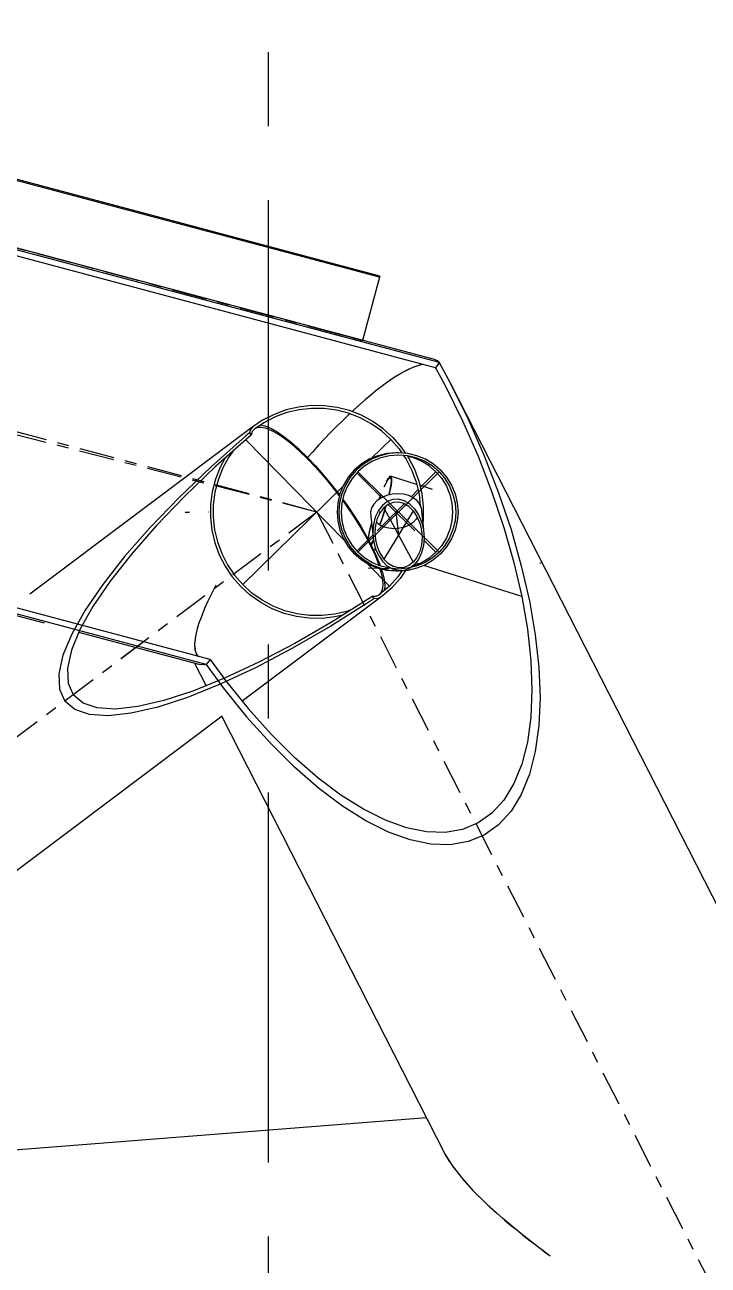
# Model space of a CAD drawing. Header units: millimetres. Extents: x 2368 to 8313, y 7493 to 11698.
# Drawn here: x 7033.7 to 7092.3, y 11152.7 to 11259.1 of the extents above; entities that cross this region are included whole.
import ezdxf

# ---------------------------------------------------------------- set-up
doc = ezdxf.new("R2010")
doc.units = ezdxf.units.MM
for name, pattern in [('CENTER', [50.8, 31.75, -6.35, 6.35, -6.35]), ('XKITLINE00', [0]), ('XKITLINE03', [6, 3, -1, 1, -1])]:
    doc.linetypes.add(name, pattern=pattern)

msp = doc.modelspace()

# ---------------------------------------------------------------- linework, layer by layer
at = {"color": 6, "linetype": 'CENTER'}
msp.add_line((7054.5882, 10907.5139), (7054.5882, 11495.735), dxfattribs=at)
at = {"color": 8, "linetype": 'XKITLINE00'}
for p, q in [((7064.0986, 11237.4567), (6914.458, 11277.366)), ((7064.1243, 11237.5533), (6914.4838, 11277.4626)), ((7069.2414, 11230.1355), (6912.4567, 11271.9501)), ((7068.907, 11229.7021), (6912.3439, 11271.4577)), ((7035.3757, 11207.776), (6905.6855, 11242.3645)), ((7049.2508, 11204.2294), (6905.7187, 11242.5095)), ((7049.5877, 11204.662), (6905.8314, 11243.002)), ((7068.8207, 11230.4016), (7027.7316, 11241.3601)), ((7064.0985, 11237.4567), (7062.6555, 11232.0458)), ((7064.1243, 11237.5533), (7064.0986, 11237.4567)), ((7069.1595, 11230.2353), (7068.8207, 11230.4016)), ((7069.1317, 11230.2543), (7069.0122, 11230.3075)), ((7069.1317, 11230.2543), (7069.1401, 11230.2448)), ((7066.2835, 11229.3995), (7065.5347, 11228.9591)), ((7066.6276, 11229.5645), (7066.2457, 11229.3773)), ((7066.9594, 11229.7236), (7066.2835, 11229.3995)), ((7067.2717, 11229.8307), (7066.9244, 11229.7068)), ((7067.5561, 11229.9282), (7066.9594, 11229.7236)), ((7067.8314, 11229.973), (7067.5244, 11229.9173)), ((7067.8687, 11229.979), (7067.5561, 11229.9282)), ((7068.9025, 11229.7033), (7068.9054, 11229.7)), ((7069.2393, 11230.1328), (7068.9054, 11229.7)), ((7068.9054, 11229.7), (7069.7395, 11228.1687)), ((7069.2414, 11230.1355), (7068.907, 11229.7021)), ((7069.1595, 11230.2353), (7069.2414, 11230.1355)), ((7069.2393, 11230.1328), (7070.1777, 11228.4099)), ((7064.7204, 11228.4067), (7064.2606, 11228.059)), ((7065.1139, 11228.6736), (7064.6786, 11228.3751)), ((7065.5347, 11228.9591), (7064.7204, 11228.4067)), ((7065.9057, 11229.1774), (7065.4947, 11228.932)), ((7069.7395, 11228.1687), (7071.2203, 11225.153)), ((7070.1777, 11228.4099), (7071.7087, 11225.2919)), ((7070.1777, 11228.4099), (7107.4757, 11155.3095)), ((7063.3549, 11227.3405), (7062.8827, 11226.9484)), ((7063.8052, 11227.7118), (7063.3549, 11227.3405)), ((7064.2606, 11228.059), (7063.8052, 11227.7118)), ((7056.0949, 11226.073), (7055.0591, 11225.6918)), ((7057.1691, 11226.3266), (7056.0949, 11226.073)), ((7057.21, 11226.0901), (7056.164, 11225.8432)), ((7058.266, 11226.4489), (7057.1691, 11226.3266)), ((7058.2781, 11226.2092), (7057.21, 11226.0901)), ((7059.3697, 11226.438), (7058.266, 11226.4489)), ((7059.3528, 11226.1986), (7058.2781, 11226.2092)), ((7060.4184, 11226.0586), (7059.3528, 11226.1986)), ((7060.464, 11226.2942), (7059.3697, 11226.438)), ((7061.4593, 11225.7911), (7060.4184, 11226.0586)), ((7061.533, 11226.0196), (7060.464, 11226.2942)), ((7062.5611, 11225.6181), (7061.533, 11226.0196)), ((7061.9201, 11226.0922), (7061.7524, 11225.9339)), ((7062.4063, 11226.5259), (7061.9201, 11226.0922)), ((7062.8827, 11226.9484), (7062.4063, 11226.5259)), ((7054.0768, 11225.1885), (7053.2435, 11224.6253)), ((7054.199, 11224.9819), (7053.3718, 11224.4228)), ((7055.0591, 11225.6918), (7054.0768, 11225.1885)), ((7055.1554, 11225.4719), (7054.199, 11224.9819)), ((7056.164, 11225.8432), (7055.1554, 11225.4719)), ((7060.9264, 11225.1513), (7060.4195, 11224.6449)), ((7061.4245, 11225.6242), (7060.9264, 11225.1513)), ((7061.5597, 11225.7519), (7061.4245, 11225.6242)), ((7062.4604, 11225.4002), (7061.4593, 11225.7911)), ((7063.4071, 11224.8914), (7062.4604, 11225.4002)), ((7063.5333, 11225.0956), (7062.5611, 11225.6181)), ((7064.4354, 11224.4597), (7063.5333, 11225.0956)), ((7071.2203, 11225.153), (7072.5624, 11222.0979)), ((7071.7087, 11225.2919), (7073.0964, 11222.1331)), ((7053.1536, 11224.5645), (7034.1169, 11210.2709)), ((7052.9443, 11224.1006), (7052.6255, 11223.8359)), ((7053.0906, 11223.9058), (7052.9375, 11223.7788)), ((7053.0452, 11224.3997), (7052.9443, 11224.1006)), ((7052.9443, 11224.1006), (7053.0906, 11223.9058)), ((7053.2403, 11224.6296), (7053.0452, 11224.3997)), ((7053.1944, 11224.2139), (7053.0906, 11223.9058)), ((7053.1624, 11224.5704), (7053.1479, 11224.5578)), ((7053.1756, 11224.5794), (7053.1624, 11224.5704)), ((7053.2403, 11224.6296), (7053.1679, 11224.5753)), ((7053.3844, 11224.4377), (7053.1944, 11224.2139)), ((7053.2688, 11224.6423), (7053.2403, 11224.6296)), ((7053.6523, 11224.5577), (7053.4121, 11224.4501)), ((7053.9942, 11224.5721), (7053.6523, 11224.5577)), ((7054.2886, 11224.674), (7053.8782, 11224.7651)), ((7054.4052, 11224.4809), (7053.9942, 11224.5721)), ((7054.7754, 11224.473), (7054.2886, 11224.674)), ((7054.8792, 11224.2852), (7054.4052, 11224.4809)), ((7055.3198, 11224.1678), (7054.7754, 11224.473)), ((7055.4093, 11223.988), (7054.8792, 11224.2852)), ((7055.9139, 11223.7627), (7055.3198, 11224.1678)), ((7055.9878, 11223.5935), (7055.4093, 11223.988)), ((7059.9113, 11224.1348), (7059.401, 11223.598)), ((7060.4195, 11224.6449), (7059.9113, 11224.1348)), ((7064.2856, 11224.2722), (7063.4071, 11224.8914)), ((7065.083, 11223.5517), (7064.2856, 11224.2722)), ((7065.2544, 11223.7197), (7064.4354, 11224.4597)), ((7052.6255, 11223.8359), (7049.6652, 11221.2025)), ((7052.9375, 11223.7788), (7050.055, 11221.2146)), ((7052.6481, 11223.5213), (7061.0595, 11214.943)), ((7056.5491, 11223.2636), (7055.9139, 11223.7627)), ((7056.6063, 11223.1076), (7055.9878, 11223.5935)), ((7057.216, 11222.6779), (7056.5491, 11223.2636)), ((7057.2557, 11222.5372), (7056.6063, 11223.1076)), ((7058.8845, 11223.0523), (7058.3789, 11222.4941)), ((7059.401, 11223.598), (7058.8845, 11223.0523)), ((7065.083, 11223.5517), (7063.434, 11221.9347)), ((7065.083, 11223.5517), (7065.7877, 11222.7403)), ((7065.2544, 11223.7197), (7065.9781, 11222.8864)), ((7065.9781, 11222.8864), (7066.3384, 11222.3533)), ((7050.8378, 11221.9109), (7050.4307, 11221.1534)), ((7051.1574, 11221.9994), (7050.6486, 11221.0528)), ((7051.5272, 11222.5242), (7051.1574, 11221.9994)), ((7057.905, 11222.0141), (7057.216, 11222.6779)), ((7057.9266, 11221.8908), (7057.2557, 11222.5372)), ((7057.905, 11222.0141), (7058.606, 11221.2818)), ((7058.3789, 11222.4941), (7057.9261, 11221.9921)), ((7057.9266, 11221.8908), (7058.6092, 11221.1778)), ((7063.2231, 11221.8469), (7062.5474, 11221.4303)), ((7063.4141, 11221.8469), (7062.7304, 11221.4303)), ((7063.9552, 11222.1519), (7063.2231, 11221.8469)), ((7064.155, 11222.1519), (7063.4141, 11221.8469)), ((7064.214, 11221.9712), (7063.5009, 11221.6776)), ((7064.7257, 11222.338), (7063.9552, 11222.1519)), ((7064.9347, 11222.338), (7064.155, 11222.1519)), ((7064.9646, 11222.1503), (7064.214, 11221.9712)), ((7065.5157, 11222.4005), (7064.7257, 11222.338)), ((7065.7341, 11222.4005), (7064.9347, 11222.338)), ((7065.7341, 11222.2105), (7064.9646, 11222.1503)), ((7065.7341, 11222.4005), (7065.5157, 11222.4005)), ((7065.6243, 11222.3919), (7065.5157, 11222.4005)), ((7066.1814, 11222.1578), (7065.6243, 11222.2019)), ((7066.5335, 11222.338), (7065.7341, 11222.4005)), ((7066.5036, 11222.1503), (7065.7341, 11222.2105)), ((7065.7877, 11222.7403), (7066.0331, 11222.3771)), ((7066.1687, 11222.1765), (7066.3895, 11221.8498)), ((7066.3895, 11221.8498), (7066.8796, 11220.8933)), ((7066.474, 11222.1527), (7066.4756, 11222.1503)), ((7067.2542, 11221.9712), (7066.5036, 11222.1503)), ((7066.5122, 11222.0962), (7066.5961, 11221.972)), ((7067.0179, 11221.9712), (7066.5145, 11222.0928)), ((7067.3132, 11222.1519), (7066.5335, 11222.338)), ((7066.5961, 11221.972), (7067.0994, 11220.9897)), ((7067.7226, 11221.6776), (7067.0179, 11221.9712)), ((7067.9673, 11221.6776), (7067.2542, 11221.9712)), ((7068.0541, 11221.8469), (7067.3132, 11222.1519)), ((7068.7378, 11221.4303), (7068.0541, 11221.8469)), ((7072.5624, 11222.0979), (7073.7529, 11219.0328)), ((7073.0964, 11222.1331), (7074.3273, 11218.964)), ((7049.6652, 11221.2025), (7046.9214, 11218.5759)), ((7050.055, 11221.2146), (7047.3832, 11218.6569)), ((7050.4307, 11221.1534), (7050.0292, 11220.1253)), ((7050.6486, 11221.0528), (7050.2576, 11220.0517)), ((7058.606, 11221.2818), (7059.3088, 11220.4918)), ((7058.6092, 11221.1778), (7059.2936, 11220.4085)), ((7061.9448, 11220.9126), (7061.4302, 11220.3065)), ((7062.1207, 11220.9126), (7061.5999, 11220.3065)), ((7062.2558, 11220.7783), (7061.7545, 11220.1948)), ((7062.5474, 11221.4303), (7061.9448, 11220.9126)), ((7062.7304, 11221.4303), (7062.1207, 11220.9126)), ((7062.1736, 11220.6825), (7064.2966, 11218.5469)), ((7062.8428, 11221.2766), (7062.2558, 11220.7783)), ((7069.2124, 11213.8628), (7062.2558, 11220.7783)), ((7069.2124, 11220.7783), (7062.2558, 11213.8628)), ((7063.5009, 11221.6776), (7062.8428, 11221.2766)), ((7066.8796, 11220.8933), (7067.2508, 11219.8847)), ((7067.0994, 11220.9897), (7067.4807, 11219.9539)), ((7068.9531, 11220.7783), (7067.6059, 11219.4232)), ((7068.373, 11221.2766), (7067.7226, 11221.6776)), ((7068.6254, 11221.2766), (7067.9673, 11221.6776)), ((7068.9531, 11220.7783), (7068.373, 11221.2766)), ((7069.2124, 11220.7783), (7068.6254, 11221.2766)), ((7069.3475, 11220.9126), (7068.7378, 11221.4303)), ((7068.9531, 11220.7783), (7069.4485, 11220.1948)), ((7069.2124, 11220.7783), (7069.7137, 11220.1948)), ((7069.3475, 11220.9126), (7069.8683, 11220.3065)), ((7050.0292, 11220.1253), (7049.7546, 11219.0563)), ((7050.2576, 11220.0517), (7049.9902, 11219.0107)), ((7059.2936, 11220.4085), (7059.9696, 11219.5942)), ((7059.3088, 11220.4918), (7060.0031, 11219.6555)), ((7060.0031, 11219.6555), (7060.6788, 11218.7852)), ((7061.0161, 11219.6268), (7060.7129, 11218.8903)), ((7061.1809, 11219.6268), (7060.8741, 11218.8903)), ((7061.4302, 11220.3065), (7061.0161, 11219.6268)), ((7061.5999, 11220.3065), (7061.1809, 11219.6268)), ((7061.7545, 11220.1948), (7061.3512, 11219.5406)), ((7064.6453, 11219.7778), (7064.484, 11219.441)), ((7064.7975, 11220.045), (7064.6453, 11219.7778)), ((7064.8316, 11220.1777), (7064.6764, 11219.905)), ((7064.9228, 11220.2075), (7064.7975, 11220.045)), ((7064.963, 11220.3481), (7064.8316, 11220.1777)), ((7065.0163, 11220.2591), (7064.9228, 11220.2075)), ((7065.061, 11220.4022), (7064.963, 11220.3481)), ((7065.0163, 11220.2591), (7065.0745, 11220.1978)), ((7065.0775, 11219.7501), (7065.0222, 11219.3809)), ((7067.2958, 11219.6941), (7065.061, 11220.4022)), ((7065.061, 11220.4022), (7065.1221, 11220.3379)), ((7065.1252, 11219.8684), (7065.0672, 11219.4812)), ((7065.0745, 11220.1978), (7065.0952, 11220.0259)), ((7065.0952, 11220.0259), (7065.0775, 11219.7501)), ((7065.1221, 11220.3379), (7065.1438, 11220.1577)), ((7065.1438, 11220.1577), (7065.1252, 11219.8684)), ((7067.2508, 11219.8847), (7067.4978, 11218.8387)), ((7067.4807, 11219.9539), (7067.7343, 11218.8797)), ((7069.4485, 11220.1948), (7069.847, 11219.5406)), ((7069.7137, 11220.1948), (7070.117, 11219.5406)), ((7069.8683, 11220.3065), (7070.2873, 11219.6268)), ((7070.2873, 11219.6268), (7070.5941, 11218.8903)), ((7046.9214, 11218.5759), (7044.434, 11215.9942)), ((7047.3832, 11218.6569), (7044.9611, 11216.143)), ((7049.7546, 11219.0563), (7049.6108, 11217.962)), ((7049.9902, 11219.0107), (7049.8502, 11217.9452)), ((7060.9727, 11219.5213), (7052.3735, 11211.0894)), ((7059.9696, 11219.5942), (7060.6276, 11218.7467)), ((7060.7129, 11218.8903), (7060.5279, 11218.1152)), ((7060.6276, 11218.7467), (7060.666, 11218.6939)), ((7060.6788, 11218.7852), (7060.6855, 11218.7759)), ((7060.8741, 11218.8903), (7060.6869, 11218.1152)), ((7061.0558, 11218.8316), (7060.8756, 11218.0855)), ((7061.3512, 11219.5406), (7061.0558, 11218.8316)), ((7064.2059, 11218.7699), (7064.0897, 11218.4683)), ((7064.7209, 11218.7297), (7064.2883, 11218.5433)), ((7065.1933, 11218.8453), (7064.7209, 11218.7297)), ((7064.9313, 11218.9325), (7064.8925, 11218.7717)), ((7064.9719, 11219.011), (7064.9156, 11218.7773)), ((7065.0222, 11219.3809), (7064.9313, 11218.9325)), ((7065.0672, 11219.4812), (7064.9719, 11219.011)), ((7065.6819, 11218.8846), (7065.1933, 11218.8453)), ((7066.1622, 11218.8453), (7065.6819, 11218.8846)), ((7066.6101, 11218.7297), (7066.1622, 11218.8453)), ((7067.0031, 11218.5433), (7066.6101, 11218.7297)), ((7067.407, 11219.2231), (7066.8183, 11218.6309)), ((7067.4978, 11218.8387), (7067.6088, 11217.8427)), ((7068.6667, 11219.2597), (7067.5619, 11219.6098)), ((7067.7343, 11218.8797), (7067.8565, 11217.7828)), ((7069.847, 11219.5406), (7070.1389, 11218.8316)), ((7070.117, 11219.5406), (7070.4124, 11218.8316)), ((7070.1389, 11218.8316), (7070.317, 11218.0855)), ((7070.4124, 11218.8316), (7070.5926, 11218.0855)), ((7070.5941, 11218.8903), (7070.7813, 11218.1152)), ((7073.7529, 11219.0328), (7074.7804, 11215.9872)), ((7074.3273, 11218.964), (7075.3896, 11215.8151)), ((7049.6108, 11217.962), (7049.5999, 11216.8583)), ((7049.8502, 11217.9452), (7049.8396, 11216.8705)), ((7060.5279, 11218.1152), (7060.4657, 11217.3205)), ((7060.6869, 11218.1152), (7060.624, 11217.3205)), ((7060.8756, 11218.0855), (7060.8151, 11217.3205)), ((7060.9335, 11218.3253), (7061.2579, 11217.8784)), ((7060.9533, 11218.4071), (7061.3261, 11217.8935)), ((7061.2579, 11217.8784), (7061.8513, 11217.002)), ((7061.3261, 11217.8935), (7061.9355, 11216.9934)), ((7063.4302, 11217.6683), (7063.3386, 11217.3202)), ((7063.6263, 11217.999), (7063.4302, 11217.6683)), ((7063.9172, 11218.2956), (7063.6263, 11217.999)), ((7066.2155, 11218.0245), (7063.8971, 11215.6923)), ((7064.2883, 11218.5433), (7063.9172, 11218.2956)), ((7064.3605, 11217.8905), (7064.0117, 11217.4422)), ((7064.0897, 11218.4683), (7064.063, 11218.3929)), ((7064.4734, 11217.6815), (7064.1533, 11217.27)), ((7064.7782, 11218.2114), (7064.3605, 11217.8905)), ((7064.8568, 11217.976), (7064.4734, 11217.6815)), ((7064.4734, 11217.6815), (7066.9947, 11213.0137)), ((7064.6401, 11217.8096), (7064.4863, 11217.2959)), ((7064.6652, 11217.8288), (7064.5052, 11217.2947)), ((7065.2439, 11218.3887), (7064.7782, 11218.2114)), ((7065.2842, 11218.1387), (7064.8568, 11217.976)), ((7064.8621, 11217.978), (7067.1344, 11215.6923)), ((7065.7341, 11218.4135), (7065.2439, 11218.3887)), ((7065.7341, 11218.1615), (7065.2842, 11218.1387)), ((7066.2243, 11218.2845), (7065.7341, 11218.4135)), ((7066.184, 11218.0431), (7065.7341, 11218.1615)), ((7066.6114, 11217.7896), (7066.184, 11218.0431)), ((7066.6899, 11218.0083), (7066.2243, 11218.2845)), ((7066.9947, 11217.4136), (7066.6114, 11217.7896)), ((7067.1076, 11217.5986), (7066.6899, 11218.0083)), ((7067.3215, 11218.2956), (7067.0031, 11218.5433)), ((7067.1076, 11217.5986), (7067.4565, 11217.0761)), ((7067.3215, 11218.2956), (7067.5493, 11217.999)), ((7067.5493, 11217.999), (7067.6752, 11217.6683)), ((7067.6752, 11217.6683), (7067.8819, 11215.8016)), ((7067.8565, 11217.7828), (7067.8457, 11216.6791)), ((7070.317, 11218.0855), (7070.3769, 11217.3205)), ((7070.5926, 11218.0855), (7070.6531, 11217.3205)), ((7070.7813, 11218.1152), (7070.8442, 11217.3205)), ((7049.5999, 11216.8583), (7049.7222, 11215.7614)), ((7049.8396, 11216.8705), (7049.9587, 11215.8023)), ((7060.4657, 11217.3205), (7060.5279, 11216.5259)), ((7060.5279, 11216.5259), (7060.7129, 11215.7507)), ((7060.624, 11217.3205), (7060.6869, 11216.5259)), ((7060.6869, 11216.5259), (7060.8741, 11215.7507)), ((7060.8151, 11217.3205), (7060.8756, 11216.5556)), ((7060.8756, 11216.5556), (7061.0558, 11215.8094)), ((7061.8513, 11217.002), (7062.3991, 11216.1303)), ((7061.9355, 11216.9934), (7062.4981, 11216.0982)), ((7063.3386, 11217.3202), (7063.3562, 11216.9721)), ((7063.3562, 11216.9721), (7063.5863, 11214.8936)), ((7063.7493, 11216.8888), (7063.5863, 11216.2581)), ((7064.0117, 11217.4422), (7063.7493, 11216.8888)), ((7063.9124, 11216.7621), (7063.7629, 11216.1832)), ((7063.8336, 11216.4572), (7063.8584, 11216.425)), ((7064.1506, 11216.1977), (7063.8584, 11216.425)), ((7064.1533, 11217.27), (7063.9124, 11216.7621)), ((7064.2995, 11216.7232), (7064.1216, 11216.2202)), ((7064.3094, 11216.6941), (7064.1374, 11216.2079)), ((7064.4863, 11217.2959), (7064.2995, 11216.7232)), ((7064.5052, 11217.2947), (7064.3094, 11216.6941)), ((7066.9947, 11217.4136), (7064.4734, 11213.2816)), ((7066.9828, 11216.425), (7066.6422, 11216.1977)), ((7067.2498, 11216.6972), (7066.9828, 11216.425)), ((7066.9947, 11217.4136), (7067.3149, 11216.9341)), ((7067.3466, 11216.8605), (7067.2498, 11216.6972)), ((7067.3149, 11216.9341), (7067.5558, 11216.3749)), ((7067.4565, 11217.0761), (7067.7189, 11216.4669)), ((7067.7189, 11216.4669), (7067.8819, 11215.8016)), ((7067.8457, 11216.6791), (7067.8126, 11216.4272)), ((7070.317, 11216.5556), (7070.1389, 11215.8094)), ((7070.3769, 11217.3205), (7070.317, 11216.5556)), ((7070.5926, 11216.5556), (7070.4124, 11215.8094)), ((7070.6531, 11217.3205), (7070.5926, 11216.5556)), ((7070.7813, 11216.5259), (7070.5941, 11215.7507)), ((7070.8442, 11217.3205), (7070.7813, 11216.5259)), ((7044.434, 11215.9942), (7042.2394, 11213.4952)), ((7044.9611, 11216.143), (7042.8241, 11213.7096)), ((7049.7222, 11215.7614), (7049.9758, 11214.6872)), ((7049.9587, 11215.8023), (7050.2056, 11214.7564)), ((7060.7129, 11215.7507), (7061.0161, 11215.0143)), ((7060.8741, 11215.7507), (7061.1809, 11215.0143)), ((7061.0558, 11215.8094), (7061.3512, 11215.1005)), ((7062.3991, 11216.1303), (7062.8935, 11215.2759)), ((7062.4981, 11216.0982), (7063.0058, 11215.2207)), ((7063.2228, 11215.6307), (7063.1275, 11215.1605)), ((7063.2634, 11215.7092), (7063.1725, 11215.2609)), ((7063.3517, 11216.1659), (7063.2228, 11215.6307)), ((7063.3864, 11216.2195), (7063.2634, 11215.7092)), ((7063.4184, 11216.4109), (7063.3517, 11216.1659)), ((7063.4242, 11216.3585), (7063.3864, 11216.2195)), ((7063.5863, 11216.2581), (7063.5311, 11215.5817)), ((7063.5311, 11215.5817), (7063.5863, 11214.8936)), ((7063.7629, 11216.1832), (7063.7122, 11215.5625)), ((7063.7122, 11215.5625), (7063.7629, 11214.931)), ((7064.5113, 11216.0266), (7064.1506, 11216.1977)), ((7064.9223, 11215.9204), (7064.5113, 11216.0266)), ((7065.3631, 11215.8844), (7064.9223, 11215.9204)), ((7065.8116, 11215.9204), (7065.3631, 11215.8844)), ((7066.2452, 11216.0266), (7065.8116, 11215.9204)), ((7066.6422, 11216.1977), (7066.2452, 11216.0266)), ((7067.5558, 11216.3749), (7067.7053, 11215.7643)), ((7067.7053, 11215.7643), (7067.756, 11215.1328)), ((7067.8819, 11215.8016), (7067.9371, 11215.1135)), ((7070.1389, 11215.8094), (7069.847, 11215.1005)), ((7070.4124, 11215.8094), (7070.117, 11215.1005)), ((7070.5941, 11215.7507), (7070.2873, 11215.0143)), ((7074.7804, 11215.9872), (7075.6349, 11212.9905)), ((7075.3896, 11215.8151), (7076.2731, 11212.7168)), ((7049.9758, 11214.6872), (7050.357, 11213.6514)), ((7050.2056, 11214.7564), (7050.5768, 11213.7478)), ((7061.0161, 11215.0143), (7061.4302, 11214.3346)), ((7061.1809, 11215.0143), (7061.5999, 11214.3346)), ((7061.3512, 11215.1005), (7061.7545, 11214.4463)), ((7061.4302, 11214.3346), (7061.9448, 11213.7284)), ((7061.5999, 11214.3346), (7062.1207, 11213.7284)), ((7061.7545, 11214.4463), (7062.2558, 11213.8628)), ((7063.5379, 11215.331), (7062.1736, 11213.9585)), ((7062.8935, 11215.2759), (7063.3271, 11214.4513)), ((7063.0058, 11215.2207), (7063.4511, 11214.3739)), ((7063.1275, 11215.1605), (7063.1075, 11215.0273)), ((7063.1725, 11215.2609), (7063.1309, 11214.9829)), ((7063.3271, 11214.4513), (7063.6936, 11213.6685)), ((7063.3972, 11214.5967), (7063.3596, 11214.5479)), ((7063.5227, 11214.7443), (7063.3842, 11214.5011)), ((7063.5494, 11214.864), (7063.3972, 11214.5967)), ((7063.4511, 11214.3739), (7063.8275, 11213.5701)), ((7063.589, 11214.8828), (7063.5227, 11214.7443)), ((7063.5821, 11214.9322), (7063.5494, 11214.864)), ((7063.5863, 11214.8936), (7063.7493, 11214.2283)), ((7063.7629, 11214.931), (7063.9124, 11214.3203)), ((7063.9124, 11214.3203), (7064.1533, 11213.7612)), ((7067.7053, 11214.512), (7067.5558, 11213.9332)), ((7067.756, 11215.1328), (7067.7053, 11214.512)), ((7067.8819, 11214.4372), (7067.7189, 11213.8065)), ((7067.9371, 11215.1135), (7067.8819, 11214.4372)), ((7067.9198, 11214.9022), (7068.9531, 11213.8628)), ((7069.4485, 11214.4463), (7068.9531, 11213.8628)), ((7069.7137, 11214.4463), (7069.2124, 11213.8628)), ((7069.8683, 11214.3346), (7069.3475, 11213.7284)), ((7069.847, 11215.1005), (7069.4485, 11214.4463)), ((7070.117, 11215.1005), (7069.7137, 11214.4463)), ((7070.2873, 11215.0143), (7069.8683, 11214.3346)), ((7042.2394, 11213.4952), (7040.3694, 11211.1152)), ((7042.8241, 11213.7096), (7041.0033, 11211.3921)), ((7050.357, 11213.6514), (7050.8603, 11212.6691)), ((7050.5768, 11213.7478), (7051.0669, 11212.7913)), ((7062.5474, 11213.2107), (7061.9448, 11213.7284)), ((7062.7304, 11213.2107), (7062.1207, 11213.7284)), ((7062.8428, 11213.3644), (7062.2558, 11213.8628)), ((7063.5009, 11212.9635), (7062.8428, 11213.3644)), ((7063.841, 11214.0154), (7063.5802, 11214.098)), ((7063.6936, 11213.6685), (7063.9877, 11212.939)), ((7063.7493, 11214.2283), (7064.0117, 11213.6191)), ((7063.8275, 11213.5701), (7064.1295, 11212.8209)), ((7064.0117, 11213.6191), (7064.3605, 11213.0966)), ((7064.1533, 11213.7612), (7064.4734, 11213.2816)), ((7064.8568, 11212.9057), (7064.4734, 11213.2816)), ((7067.3149, 11213.4252), (7066.9947, 11213.0137)), ((7067.4565, 11213.2531), (7067.1076, 11212.8047)), ((7067.5558, 11213.9332), (7067.3149, 11213.4252)), ((7067.7189, 11213.8065), (7067.4565, 11213.2531)), ((7068.373, 11213.3644), (7067.7226, 11212.9635)), ((7068.6254, 11213.3644), (7067.9673, 11212.9635)), ((7068.9531, 11213.8628), (7068.373, 11213.3644)), ((7069.2124, 11213.8628), (7068.6254, 11213.3644)), ((7069.3475, 11213.7284), (7068.7378, 11213.2107)), ((7050.8603, 11212.6691), (7051.4783, 11211.7547)), ((7051.0669, 11212.7913), (7051.6687, 11211.9008)), ((7063.2231, 11212.7942), (7062.5474, 11213.2107)), ((7063.4141, 11212.7942), (7062.7304, 11213.2107)), ((7063.08, 11212.8824), (7064.9593, 11210.9658)), ((7063.9552, 11212.4892), (7063.2231, 11212.7942)), ((7064.155, 11212.4892), (7063.4141, 11212.7942)), ((7064.214, 11212.6699), (7063.5009, 11212.9635)), ((7064.7257, 11212.3031), (7063.9552, 11212.4892)), ((7063.9877, 11212.939), (7064.0541, 11212.7357)), ((7064.1295, 11212.8209), (7064.1734, 11212.6866)), ((7064.15, 11212.4421), (7064.2051, 11212.2734)), ((7064.9347, 11212.3031), (7064.155, 11212.4892)), ((7064.2051, 11212.2734), (7064.3427, 11211.6814)), ((7064.9646, 11212.4907), (7064.214, 11212.6699)), ((7064.2621, 11212.4151), (7064.3528, 11212.1373)), ((7064.7782, 11212.687), (7064.3605, 11213.0966)), ((7065.5157, 11212.2405), (7064.7257, 11212.3031)), ((7065.2439, 11212.4108), (7064.7782, 11212.687)), ((7065.2842, 11212.6521), (7064.8568, 11212.9057)), ((7065.7341, 11212.2405), (7064.9347, 11212.3031)), ((7065.7341, 11212.4305), (7064.9646, 11212.4907)), ((7065.7341, 11212.2818), (7065.2439, 11212.4108)), ((7065.7341, 11212.5338), (7065.2842, 11212.6521)), ((7065.6243, 11212.2491), (7065.5157, 11212.2405)), ((7065.7341, 11212.2405), (7065.5157, 11212.2405)), ((7066.0328, 11212.2639), (7065.6799, 11211.7632)), ((7066.184, 11212.5565), (7065.7341, 11212.5338)), ((7066.5036, 11212.4907), (7065.7341, 11212.4305)), ((7066.2243, 11212.3066), (7065.7341, 11212.2818)), ((7066.5335, 11212.3031), (7065.7341, 11212.2405)), ((7066.343, 11212.2882), (7065.8674, 11211.6133)), ((7066.6114, 11212.7192), (7066.184, 11212.5565)), ((7066.6899, 11212.4838), (7066.2243, 11212.3066)), ((7067.2542, 11212.6699), (7066.5036, 11212.4907)), ((7067.3132, 11212.4892), (7066.5335, 11212.3031)), ((7066.9947, 11213.0137), (7066.6114, 11212.7192)), ((7067.1076, 11212.8047), (7066.6899, 11212.4838)), ((7067.0179, 11212.6699), (7066.8928, 11212.6397)), ((7067.7226, 11212.9635), (7067.0179, 11212.6699)), ((7067.4799, 11212.8624), (7067.2172, 11212.9456)), ((7067.9673, 11212.9635), (7067.2542, 11212.6699)), ((7068.0541, 11212.7942), (7067.3132, 11212.4892)), ((7076.3093, 11210.0646), (7067.8979, 11212.7299)), ((7068.7378, 11213.2107), (7068.0541, 11212.7942)), ((7075.6349, 11212.9905), (7076.3081, 11210.0715)), ((7076.2731, 11212.7168), (7076.9692, 11209.6988)), ((7040.3694, 11211.1152), (7038.8515, 11208.889)), ((7041.0033, 11211.3921), (7039.5252, 11209.2243)), ((7051.4783, 11211.7547), (7052.2021, 11210.9214)), ((7051.6687, 11211.9008), (7052.3735, 11211.0894)), ((7064.3427, 11211.6814), (7064.3983, 11211.1717)), ((7064.3528, 11212.1373), (7064.4941, 11211.5294)), ((7064.3983, 11211.1717), (7064.3714, 11210.7516)), ((7064.4941, 11211.5294), (7064.5513, 11211.0058)), ((7065.6799, 11211.7632), (7064.9593, 11210.9658)), ((7065.8674, 11211.6133), (7065.1274, 11210.7944)), ((7049.8989, 11210.6992), (7049.5535, 11210.0247)), ((7050.0794, 11211.0487), (7049.8989, 11210.6992)), ((7053.021, 11210.1814), (7052.2021, 11210.9214)), ((7053.1709, 11210.3689), (7052.3735, 11211.0894)), ((7053.9231, 11209.5455), (7053.021, 11210.1814)), ((7054.0493, 11209.7497), (7053.1709, 11210.3689)), ((7063.4794, 11210.0697), (7063.3147, 11209.9582)), ((7063.8042, 11210.0834), (7063.4794, 11210.0697)), ((7063.4794, 11210.0697), (7063.6256, 11209.8749)), ((7064.0721, 11210.2034), (7063.8042, 11210.0834)), ((7064.1479, 11210.261), (7064.0443, 11210.191)), ((7064.2621, 11210.4272), (7064.0847, 11210.2183)), ((7064.9593, 11210.9658), (7064.1479, 11210.261)), ((7064.2941, 11210.0707), (7064.2129, 11210.0158)), ((7064.3714, 11210.7516), (7064.2621, 11210.4272)), ((7065.1274, 11210.7944), (7064.2941, 11210.0707)), ((7064.5513, 11211.0058), (7064.5244, 11210.588)), ((7076.3081, 11210.0715), (7076.7937, 11207.2583)), ((7039.5252, 11209.2243), (7038.4115, 11207.2379)), ((7049.1008, 11209.0415), (7048.9756, 11208.7303)), ((7049.3935, 11209.6797), (7049.1008, 11209.0415)), ((7049.5535, 11210.0247), (7049.3935, 11209.6797)), ((7064.2162, 11210.0115), (7052.3329, 11201.089)), ((7054.8954, 11209.023), (7053.9231, 11209.5455)), ((7054.996, 11209.2409), (7054.0493, 11209.7497)), ((7055.9235, 11208.6215), (7054.8954, 11209.023)), ((7055.9971, 11208.85), (7054.996, 11209.2409)), ((7063.2825, 11209.6426), (7059.9279, 11207.5344)), ((7063.3147, 11209.9582), (7060.0482, 11207.9054)), ((7063.6256, 11209.8749), (7063.2825, 11209.6426)), ((7063.941, 11209.8883), (7063.6256, 11209.8749)), ((7064.2162, 11210.0115), (7063.941, 11209.8883)), ((7064.2291, 11210.0268), (7064.2162, 11210.0115)), ((7076.9692, 11209.6988), (7077.4713, 11206.7902)), ((7038.8515, 11208.889), (7037.7077, 11206.849)), ((7048.7411, 11208.1383), (7048.6498, 11207.8605)), ((7048.9756, 11208.7303), (7048.7411, 11208.1383)), ((7056.9925, 11208.3469), (7055.9235, 11208.6215)), ((7057.038, 11208.5825), (7055.9971, 11208.85)), ((7058.0868, 11208.2031), (7056.9925, 11208.3469)), ((7058.1036, 11208.4425), (7057.038, 11208.5825)), ((7059.1904, 11208.1922), (7058.0868, 11208.2031)), ((7059.1783, 11208.4319), (7058.1036, 11208.4425)), ((7060.2464, 11208.551), (7059.1783, 11208.4319)), ((7060.2874, 11208.3145), (7059.1904, 11208.1922)), ((7061.2924, 11208.7979), (7060.2464, 11208.551)), ((7060.9471, 11208.4703), (7060.2874, 11208.3145)), ((7061.7174, 11208.9543), (7061.2924, 11208.7979)), ((7037.7077, 11206.849), (7036.9547, 11205.025)), ((7038.4115, 11207.2379), (7037.6782, 11205.4618)), ((7048.6357, 11204.2395), (7038.3105, 11206.9933)), ((7048.42, 11207.0791), (7048.313, 11206.606)), ((7048.4776, 11207.3239), (7048.3172, 11206.6433)), ((7048.6498, 11207.8605), (7048.4776, 11207.3239)), ((7059.9279, 11207.5344), (7056.6401, 11205.6323)), ((7060.0482, 11207.9054), (7056.8467, 11206.0531)), ((7076.7937, 11207.2583), (7077.087, 11204.5781)), ((7048.3172, 11206.6433), (7048.2468, 11206.022)), ((7048.2468, 11206.022), (7048.2774, 11205.5095)), ((7048.289, 11206.3945), (7048.2487, 11205.9914)), ((7048.2592, 11205.8142), (7048.2851, 11205.4859)), ((7056.8467, 11206.0531), (7053.757, 11204.4285)), ((7077.4713, 11206.7902), (7077.7745, 11204.019)), ((7036.9547, 11205.025), (7036.6035, 11203.4436)), ((7037.6782, 11205.4618), (7037.3363, 11203.9219)), ((7048.2774, 11205.5095), (7048.4086, 11205.1107)), ((7048.3315, 11205.3448), (7048.422, 11205.0943)), ((7048.4086, 11205.1107), (7048.417, 11205.1005)), ((7048.422, 11205.0943), (7048.5494, 11204.939)), ((7048.5061, 11204.9918), (7048.5539, 11204.9378)), ((7056.6401, 11205.6323), (7053.4671, 11203.9638)), ((7037.3363, 11203.9219), (7037.3905, 11202.6407)), ((7048.2413, 11204.3447), (7049.2277, 11202.4115)), ((7049.0718, 11204.1992), (7048.6357, 11204.2395)), ((7048.6725, 11204.2318), (7048.6602, 11204.2373)), ((7048.831, 11204.2215), (7048.6725, 11204.2318)), ((7049.2516, 11204.2284), (7049.0718, 11204.1992)), ((7049.117, 11204.2028), (7049.1007, 11204.2039)), ((7049.2523, 11204.2273), (7049.117, 11204.2028)), ((7049.5871, 11204.6612), (7049.2523, 11204.2273)), ((7049.2523, 11204.2273), (7050.7079, 11202.2351)), ((7049.5877, 11204.662), (7049.2534, 11204.2287)), ((7049.5871, 11204.6612), (7050.9084, 11202.8527)), ((7053.4671, 11203.9638), (7050.455, 11202.5534)), ((7053.757, 11204.4285), (7050.824, 11203.0551)), ((7077.087, 11204.5781), (7077.185, 11202.0566)), ((7077.7745, 11204.019), (7077.8758, 11201.4119)), ((7036.6035, 11203.4436), (7036.6593, 11202.1278)), ((7037.3905, 11202.6407), (7037.8402, 11201.6369)), ((7050.824, 11203.0551), (7048.0906, 11201.9531)), ((7050.9084, 11202.8527), (7052.847, 11200.4525)), ((7036.6593, 11202.1278), (7037.1211, 11201.0969)), ((7038.6788, 11200.925), (7037.8402, 11201.6369)), ((7048.0906, 11201.9531), (7045.5965, 11201.1384)), ((7050.455, 11202.5534), (7047.6478, 11201.4216)), ((7050.7079, 11202.2351), (7052.7123, 11199.7535)), ((7077.185, 11202.0566), (7077.087, 11199.7181)), ((7037.9823, 11200.3658), (7037.1211, 11201.0969)), ((7039.894, 11200.5155), (7038.6788, 11200.925)), ((7041.4682, 11200.4143), (7039.894, 11200.5155)), ((7043.3783, 11200.623), (7041.4682, 11200.4143)), ((7045.0866, 11200.585), (7042.8085, 11200.0557)), ((7045.5965, 11201.1384), (7043.3783, 11200.623)), ((7047.6478, 11201.4216), (7045.0866, 11200.585)), ((7077.8758, 11201.4119), (7077.7745, 11198.9941)), ((7050.6098, 11199.7952), (6991.8447, 11155.6716)), ((7039.2303, 11199.9453), (7037.9823, 11200.3658)), ((7040.8469, 11199.8414), (7039.2303, 11199.9453)), ((7042.8085, 11200.0557), (7040.8469, 11199.8414)), ((7050.5757, 11199.7696), (7069.75, 11162.1898)), ((7052.7123, 11199.7535), (7054.7562, 11197.477)), ((7052.847, 11200.4525), (7054.8239, 11198.2508)), ((7077.087, 11199.7181), (7076.7937, 11197.5851)), ((7077.7745, 11198.9941), (7077.4713, 11196.7888)), ((7056.82, 11195.4277), (7054.7562, 11197.477)), ((7056.82, 11196.2687), (7054.8239, 11198.2508)), ((7076.7937, 11197.5851), (7076.3081, 11195.6782)), ((7058.8162, 11194.5254), (7056.82, 11196.2687)), ((7077.4713, 11196.7888), (7076.9692, 11194.8172)), ((7058.8839, 11193.6253), (7056.82, 11195.4277)), ((7076.3081, 11195.6782), (7075.6348, 11194.0158)), ((7060.7931, 11193.0376), (7058.8162, 11194.5254)), ((7076.9692, 11194.8172), (7076.2731, 11193.0984)), ((7060.9278, 11192.087), (7058.8839, 11193.6253)), ((7062.7317, 11191.8197), (7060.7931, 11193.0376)), ((7075.6348, 11194.0158), (7074.7804, 11192.6138)), ((7076.2731, 11193.0984), (7075.3896, 11191.6488)), ((7062.9322, 11190.8278), (7060.9278, 11192.087)), ((7074.7804, 11192.6138), (7073.7529, 11191.4858)), ((7064.6134, 11190.8834), (7062.7317, 11191.8197)), ((7066.42, 11190.2377), (7064.6134, 11190.8834)), ((7073.7529, 11191.4858), (7072.5624, 11190.6425)), ((7075.3896, 11191.6488), (7074.3273, 11190.4825)), ((7064.8777, 11189.8598), (7062.9322, 11190.8278)), ((7066.7457, 11189.1922), (7064.8777, 11189.8598)), ((7068.1342, 11189.8889), (7066.42, 11190.2377)), ((7069.7395, 11189.8402), (7068.1342, 11189.8889)), ((7071.2203, 11190.0923), (7069.7395, 11189.8402)), ((7072.5624, 11190.6425), (7071.2203, 11190.0923)), ((7074.3273, 11190.4825), (7073.0964, 11189.6107)), ((7068.518, 11188.8315), (7066.7457, 11189.1922)), ((7070.1777, 11188.7812), (7068.518, 11188.8315)), ((7071.7087, 11189.0418), (7070.1777, 11188.7812)), ((7073.0964, 11189.6107), (7071.7087, 11189.0418)), ((7068.1419, 11165.3416), (6997.3668, 11159.8179)), ((7069.75, 11162.1898), (7070.3341, 11161.2507)), ((7069.804, 11162.103), (7069.851, 11162.0051)), ((7069.851, 11162.0051), (7070.1254, 11161.5861)), ((7070.3341, 11161.2507), (7071.1277, 11160.2217)), ((7070.4078, 11161.1551), (7070.4788, 11161.0467)), ((7070.4788, 11161.0467), (7070.8423, 11160.5917)), ((7071.1277, 11160.2217), (7072.1233, 11159.1129)), ((7071.2209, 11160.118), (7071.3148, 11160.0004)), ((7071.3148, 11160.0004), (7071.7623, 11159.5149)), ((7073.3112, 11157.9348), (7072.1233, 11159.1129)), ((7072.2354, 11159.0017), (7072.3509, 11158.8764)), ((7072.8763, 11158.3661), (7072.3509, 11158.8764)), ((7074.68, 11156.6988), (7073.3112, 11157.9348)), ((7073.5772, 11157.6854), (7073.4417, 11157.817)), ((7074.1736, 11157.1561), (7073.5772, 11157.6854)), ((7076.2166, 11155.4169), (7074.68, 11156.6988)), ((7074.9818, 11156.4389), (7074.828, 11156.5754)), ((7075.6418, 11155.8964), (7074.9818, 11156.4389)), ((7077.906, 11154.1013), (7076.2166, 11155.4169)), ((7076.5513, 11155.1489), (7076.3811, 11155.2888)), ((7077.267, 11154.5989), (7076.5513, 11155.1489)), ((7078.7461, 11153.4865), (7077.906, 11154.1013)), ((7078.2704, 11153.8279), (7078.0859, 11153.9697)), ((7078.7429, 11153.4863), (7078.2704, 11153.8279))]:
    msp.add_line(p, q, dxfattribs=at)
at = {"color": 8, "linetype": 'XKITLINE03'}
for p, q in [((6913.0148, 11271.9551), (7062.6554, 11232.0458)), ((7062.6555, 11232.0458), (6913.0149, 11271.9551)), ((7058.7281, 11217.3205), (6856.5882, 11269.2452)), ((7058.7281, 11217.3205), (6909.0876, 11257.2298)), ((7058.7282, 11217.3205), (6909.0877, 11257.2298)), ((7058.7281, 11217.3205), (6957.6582, 11141.4324)), ((7058.7282, 11217.3205), (6957.6582, 11141.4324)), ((7047.4344, 11217.3205), (7047.785, 11217.3205)), ((7058.7281, 11217.3205), (7092.0951, 11151.9247)), ((7058.7282, 11217.3205), (7058.7281, 11217.3205)), ((7058.7282, 11217.3205), (7092.0952, 11151.9247)), ((7065.5157, 11217.3205), (7065.7341, 11217.3205)), ((7065.5157, 11217.3202), (7065.7341, 11215.3476)), ((7064.8539, 11212.456), (7063.1359, 11212.5072))]:
    msp.add_line(p, q, dxfattribs=at)
at = {"color": 8, "linetype": 'XKITLINE00'}
for centre in [(7062.6554, 11232.0458), (7062.6555, 11232.0458), (7047.785, 11217.3205), (7049.4426, 11217.3205), (7058.7281, 11217.3205), (7058.7281, 11217.3205), (7058.7281, 11217.3205), (7058.7281, 11217.3205), (7058.7282, 11217.3205), (7058.7282, 11217.3205), (7058.7282, 11217.3205), (7058.7282, 11217.3205), (7064.0973, 11217.3209), (7065.5157, 11217.3205), (7065.5157, 11217.3202), (7064.8539, 11212.456), (7064.8539, 11212.456), (7077.9019, 11212.9467), (7077.9019, 11212.9467)]:
    msp.add_circle(centre, 0.004, dxfattribs=at)

doc.saveas('drawing.dxf')
